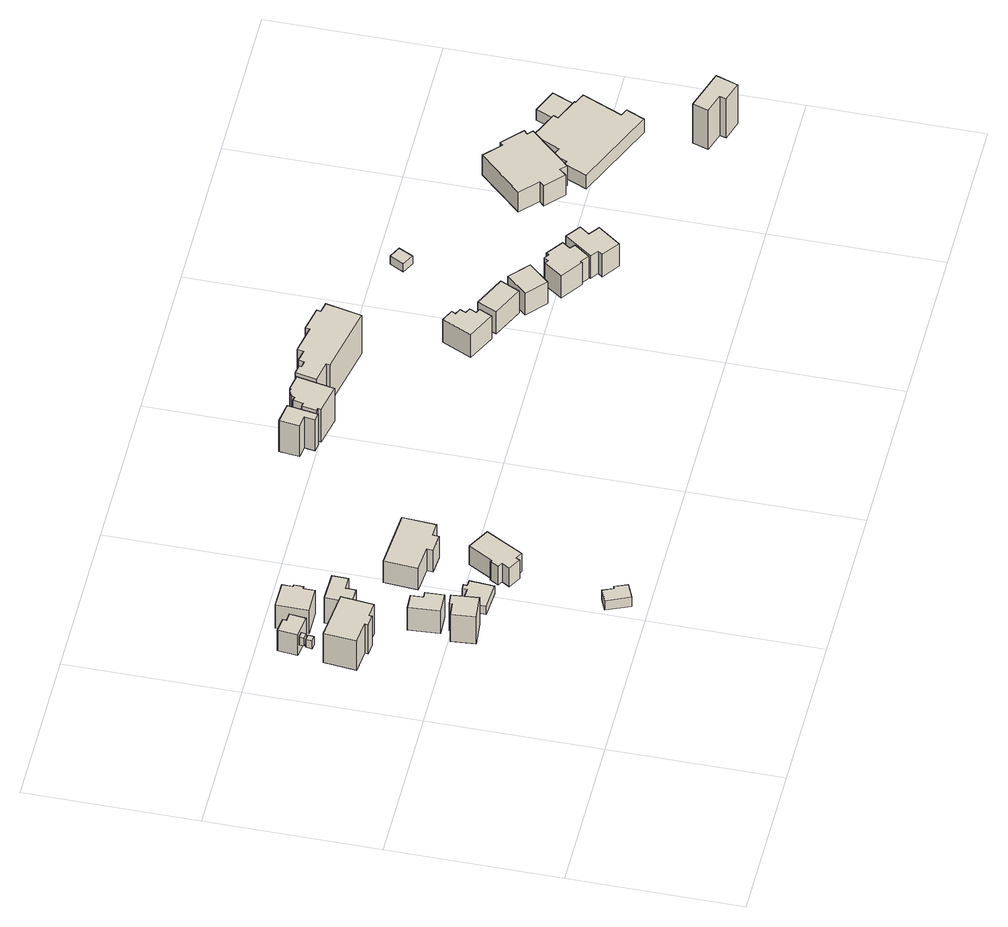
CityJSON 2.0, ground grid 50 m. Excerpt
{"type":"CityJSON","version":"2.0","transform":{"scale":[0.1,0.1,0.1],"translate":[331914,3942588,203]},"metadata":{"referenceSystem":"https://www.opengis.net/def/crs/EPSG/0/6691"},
"CityObjects":{
"building1":{"type":"Building","attributes":{"BuildingIDAttribute.prefecture":"14","BuildingIDAttribute.city":"14151","BuildingDetailAttribute.surveyYear":2015,"BuildingLandSlideRiskAttribute.description":"1","BuildingLandSlideRiskAttribute.areaType":"1"},"geometry":[{"type":"Solid","lod":"1","boundaries":[[[[0,1,2,3]],[[2,4,5,3]],[[1,6,4,2]],[[0,7,6,1]],[[3,5,7,0]],[[4,6,7,5]]]]}]},
"building2":{"type":"Building","attributes":{"BuildingIDAttribute.prefecture":"14","BuildingIDAttribute.city":"14151","BuildingDetailAttribute.surveyYear":2015,"BuildingLandSlideRiskAttribute.description":"1","BuildingLandSlideRiskAttribute.areaType":"1"},"geometry":[{"type":"Solid","lod":"1","boundaries":[[[[8,9,10,11]],[[10,12,13,11]],[[9,14,12,10]],[[8,15,14,9]],[[11,13,15,8]],[[12,14,15,13]]]]}]},
"building3":{"type":"Building","attributes":{"usage":"411","measuredHeight":12.7,"storeysAboveGround":2,"BuildingIDAttribute.prefecture":"14","BuildingIDAttribute.city":"14151","BuildingDetailAttribute.totalFloorArea":194.1,"BuildingDetailAttribute.buildingFootprintArea":97.05,"BuildingDetailAttribute.buildingStructureType":"601","BuildingDetailAttribute.buildingStructureOrgType":"1","BuildingDetailAttribute.orgUsage":"10","BuildingDetailAttribute.surveyYear":2015,"BuildingLandSlideRiskAttribute.description":"1","BuildingLandSlideRiskAttribute.areaType":"1"},"geometry":[{"type":"Solid","lod":"1","boundaries":[[[[16,17,18,19,20,21,22,23]],[[22,24,25,23]],[[21,26,24,22]],[[20,27,26,21]],[[19,28,27,20]],[[18,29,28,19]],[[17,30,29,18]],[[16,31,30,17]],[[23,25,31,16]],[[24,26,27,28,29,30,31,25]]]]}]},
"building4":{"type":"Building","attributes":{"usage":"411","measuredHeight":8.2,"storeysAboveGround":1,"BuildingIDAttribute.prefecture":"14","BuildingIDAttribute.city":"14151","BuildingDetailAttribute.totalFloorArea":31.28,"BuildingDetailAttribute.buildingFootprintArea":31.28,"BuildingDetailAttribute.buildingStructureType":"601","BuildingDetailAttribute.buildingStructureOrgType":"1","BuildingDetailAttribute.orgUsage":"10","BuildingDetailAttribute.surveyYear":2015,"BuildingLandSlideRiskAttribute.description":"1","BuildingLandSlideRiskAttribute.areaType":"1"},"geometry":[{"type":"Solid","lod":"1","boundaries":[[[[32,33,34,35,36,37]],[[36,38,39,37]],[[35,40,38,36]],[[34,41,40,35]],[[33,42,41,34]],[[32,43,42,33]],[[37,39,43,32]],[[38,40,41,42,43,39]]]]}]},
"building5":{"type":"Building","attributes":{"usage":"411","measuredHeight":10.9,"storeysAboveGround":2,"BuildingIDAttribute.prefecture":"14","BuildingIDAttribute.city":"14151","BuildingDetailAttribute.totalFloorArea":80.53,"BuildingDetailAttribute.buildingFootprintArea":40.26,"BuildingDetailAttribute.buildingStructureType":"601","BuildingDetailAttribute.buildingStructureOrgType":"1","BuildingDetailAttribute.orgUsage":"10","BuildingDetailAttribute.surveyYear":2015,"BuildingLandSlideRiskAttribute.description":"1","BuildingLandSlideRiskAttribute.areaType":"1"},"geometry":[{"type":"Solid","lod":"1","boundaries":[[[[44,45,46,47,48,49]],[[48,50,51,49]],[[47,52,50,48]],[[46,53,52,47]],[[45,54,53,46]],[[44,55,54,45]],[[49,51,55,44]],[[50,52,53,54,55,51]]]]}]},
"building6":{"type":"Building","attributes":{"usage":"411","measuredHeight":9.3,"storeysAboveGround":2,"BuildingIDAttribute.prefecture":"14","BuildingIDAttribute.city":"14151","BuildingDetailAttribute.totalFloorArea":100.81,"BuildingDetailAttribute.buildingFootprintArea":50.41,"BuildingDetailAttribute.buildingStructureType":"601","BuildingDetailAttribute.buildingStructureOrgType":"1","BuildingDetailAttribute.orgUsage":"10","BuildingDetailAttribute.surveyYear":2015,"BuildingLandSlideRiskAttribute.description":"1","BuildingLandSlideRiskAttribute.areaType":"1"},"geometry":[{"type":"Solid","lod":"1","boundaries":[[[[56,57,58,59,60,61]],[[60,62,63,61]],[[59,64,62,60]],[[58,65,64,59]],[[57,66,65,58]],[[56,67,66,57]],[[61,63,67,56]],[[62,64,65,66,67,63]]]]}]},
"building7":{"type":"Building","attributes":{"measuredHeight":4.3,"BuildingIDAttribute.prefecture":"14","BuildingIDAttribute.city":"14151","BuildingDetailAttribute.surveyYear":2015,"BuildingLandSlideRiskAttribute.description":"1","BuildingLandSlideRiskAttribute.areaType":"2"},"geometry":[{"type":"Solid","lod":"1","boundaries":[[[[68,69,70,71,72,73]],[[72,74,75,73]],[[71,76,74,72]],[[70,77,76,71]],[[69,78,77,70]],[[68,79,78,69]],[[73,75,79,68]],[[74,76,77,78,79,75]]]]}]},
"building8":{"type":"Building","attributes":{"usage":"411","storeysAboveGround":1,"BuildingIDAttribute.prefecture":"14","BuildingIDAttribute.city":"14151","BuildingDetailAttribute.totalFloorArea":49.19,"BuildingDetailAttribute.buildingFootprintArea":49.19,"BuildingDetailAttribute.buildingStructureType":"610","BuildingDetailAttribute.buildingStructureOrgType":"2","BuildingDetailAttribute.orgUsage":"10","BuildingDetailAttribute.surveyYear":2015,"BuildingLandSlideRiskAttribute.description":"1","BuildingLandSlideRiskAttribute.areaType":"1"},"geometry":[{"type":"Solid","lod":"1","boundaries":[[[[80,81,82,83,84,85,86,87]],[[86,88,89,87]],[[85,90,88,86]],[[84,91,90,85]],[[83,92,91,84]],[[82,93,92,83]],[[81,94,93,82]],[[80,95,94,81]],[[87,89,95,80]],[[88,90,91,92,93,94,95,89]]]]}]},
"building9":{"type":"Building","attributes":{"usage":"411","measuredHeight":10.7,"storeysAboveGround":2,"BuildingIDAttribute.prefecture":"14","BuildingIDAttribute.city":"14151","BuildingDetailAttribute.totalFloorArea":90.05,"BuildingDetailAttribute.buildingFootprintArea":45.02,"BuildingDetailAttribute.buildingStructureType":"601","BuildingDetailAttribute.buildingStructureOrgType":"1","BuildingDetailAttribute.orgUsage":"10","BuildingDetailAttribute.surveyYear":2015,"BuildingLandSlideRiskAttribute.description":"1","BuildingLandSlideRiskAttribute.areaType":"1"},"geometry":[{"type":"Solid","lod":"1","boundaries":[[[[96,97,98,99,100,101]],[[100,102,103,101]],[[99,104,102,100]],[[98,105,104,99]],[[97,106,105,98]],[[96,107,106,97]],[[101,103,107,96]],[[102,104,105,106,107,103]]]]}]},
"building10":{"type":"Building","attributes":{"usage":"411","measuredHeight":10,"storeysAboveGround":1,"BuildingIDAttribute.prefecture":"14","BuildingIDAttribute.city":"14151","BuildingDetailAttribute.totalFloorArea":51.91,"BuildingDetailAttribute.buildingFootprintArea":51.91,"BuildingDetailAttribute.buildingStructureType":"601","BuildingDetailAttribute.buildingStructureOrgType":"1","BuildingDetailAttribute.orgUsage":"10","BuildingDetailAttribute.surveyYear":2015,"BuildingLandSlideRiskAttribute.description":"1","BuildingLandSlideRiskAttribute.areaType":"1"},"geometry":[{"type":"Solid","lod":"1","boundaries":[[[[108,109,110,111,112,113,114,115]],[[114,116,117,115]],[[113,118,116,114]],[[112,119,118,113]],[[111,120,119,112]],[[110,121,120,111]],[[109,122,121,110]],[[108,123,122,109]],[[115,117,123,108]],[[116,118,119,120,121,122,123,117]]]]}]},
"building11":{"type":"Building","attributes":{"usage":"411","measuredHeight":7.9,"storeysAboveGround":1,"BuildingIDAttribute.prefecture":"14","BuildingIDAttribute.city":"14151","BuildingDetailAttribute.totalFloorArea":58.78,"BuildingDetailAttribute.buildingFootprintArea":58.78,"BuildingDetailAttribute.buildingStructureType":"601","BuildingDetailAttribute.buildingStructureOrgType":"1","BuildingDetailAttribute.orgUsage":"10","BuildingDetailAttribute.surveyYear":2015,"BuildingLandSlideRiskAttribute.description":"1","BuildingLandSlideRiskAttribute.areaType":"1"},"geometry":[{"type":"Solid","lod":"1","boundaries":[[[[124,125,126,127,128,129,130,131,132,133]],[[132,134,135,133]],[[131,136,134,132]],[[130,137,136,131]],[[129,138,137,130]],[[128,139,138,129]],[[127,140,139,128]],[[126,141,140,127]],[[125,142,141,126]],[[124,143,142,125]],[[133,135,143,124]],[[134,136,137,138,139,140,141,142,143,135]]]]}]},
"building12":{"type":"Building","attributes":{"usage":"411","measuredHeight":10,"storeysAboveGround":2,"BuildingIDAttribute.prefecture":"14","BuildingIDAttribute.city":"14151","BuildingDetailAttribute.totalFloorArea":207.18,"BuildingDetailAttribute.buildingFootprintArea":103.59,"BuildingDetailAttribute.buildingStructureType":"601","BuildingDetailAttribute.buildingStructureOrgType":"1","BuildingDetailAttribute.orgUsage":"10","BuildingDetailAttribute.surveyYear":2015,"BuildingLandSlideRiskAttribute.description":"1","BuildingLandSlideRiskAttribute.areaType":"1"},"geometry":[{"type":"Solid","lod":"1","boundaries":[[[[144,145,146,147,148,149,150,151]],[[150,152,153,151]],[[149,154,152,150]],[[148,155,154,149]],[[147,156,155,148]],[[146,157,156,147]],[[145,158,157,146]],[[144,159,158,145]],[[151,153,159,144]],[[152,154,155,156,157,158,159,153]]]]}]},
"building13":{"type":"Building","attributes":{"usage":"402","measuredHeight":12,"storeysAboveGround":1,"BuildingIDAttribute.prefecture":"14","BuildingIDAttribute.city":"14151","BuildingDetailAttribute.totalFloorArea":29.4,"BuildingDetailAttribute.buildingFootprintArea":29.4,"BuildingDetailAttribute.buildingStructureType":"601","BuildingDetailAttribute.buildingStructureOrgType":"1","BuildingDetailAttribute.orgUsage":"72","BuildingDetailAttribute.surveyYear":2015},"geometry":[{"type":"Solid","lod":"1","boundaries":[[[[160,161,162,163,164,165]],[[164,166,167,165]],[[163,168,166,164]],[[162,169,168,163]],[[161,170,169,162]],[[160,171,170,161]],[[165,167,171,160]],[[166,168,169,170,171,167]]]]}]},
"building14":{"type":"Building","attributes":{"usage":"402","measuredHeight":13.7,"storeysAboveGround":1,"BuildingIDAttribute.prefecture":"14","BuildingIDAttribute.city":"14151","BuildingDetailAttribute.totalFloorArea":75.51,"BuildingDetailAttribute.buildingFootprintArea":75.51,"BuildingDetailAttribute.buildingStructureType":"601","BuildingDetailAttribute.buildingStructureOrgType":"1","BuildingDetailAttribute.orgUsage":"72","BuildingDetailAttribute.surveyYear":2015},"geometry":[{"type":"Solid","lod":"1","boundaries":[[[[172,173,174,175,176,177,178,179,180,181,182,183,184]],[[183,185,186,184]],[[182,187,185,183]],[[181,188,187,182]],[[180,189,188,181]],[[179,190,189,180]],[[178,191,190,179]],[[177,192,191,178]],[[176,193,192,177]],[[175,194,193,176]],[[174,195,194,175]],[[173,196,195,174]],[[172,197,196,173]],[[184,186,197,172]],[[185,187,188,189,190,191,192,193,194,195,196,197,186]]]]}]},
"building15":{"type":"Building","attributes":{"usage":"411","measuredHeight":9.4,"storeysAboveGround":2,"BuildingIDAttribute.prefecture":"14","BuildingIDAttribute.city":"14151","BuildingDetailAttribute.totalFloorArea":66.24,"BuildingDetailAttribute.buildingFootprintArea":33.12,"BuildingDetailAttribute.buildingStructureType":"601","BuildingDetailAttribute.buildingStructureOrgType":"1","BuildingDetailAttribute.orgUsage":"10","BuildingDetailAttribute.surveyYear":2015},"geometry":[{"type":"Solid","lod":"1","boundaries":[[[[198,199,200,201,202,203,204,205,206,207]],[[206,208,209,207]],[[205,210,208,206]],[[204,211,210,205]],[[203,212,211,204]],[[202,213,212,203]],[[201,214,213,202]],[[200,215,214,201]],[[199,216,215,200]],[[198,217,216,199]],[[207,209,217,198]],[[208,210,211,212,213,214,215,216,217,209]]]]}]},
"building16":{"type":"Building","attributes":{"usage":"422","measuredHeight":14.9,"storeysAboveGround":3,"BuildingIDAttribute.prefecture":"14","BuildingIDAttribute.city":"14151","BuildingDetailAttribute.totalFloorArea":717.47,"BuildingDetailAttribute.buildingFootprintArea":239.16,"BuildingDetailAttribute.buildingStructureType":"610","BuildingDetailAttribute.buildingStructureOrgType":"2","BuildingDetailAttribute.orgUsage":"137","BuildingDetailAttribute.surveyYear":2015},"geometry":[{"type":"Solid","lod":"1","boundaries":[[[[218,219,220,221,222,223,224,225,226,227,228,229,230,231,232,233]],[[232,234,235,233]],[[231,236,234,232]],[[230,237,236,231]],[[229,238,237,230]],[[228,239,238,229]],[[227,240,239,228]],[[226,241,240,227]],[[225,242,241,226]],[[224,243,242,225]],[[223,244,243,224]],[[222,245,244,223]],[[221,246,245,222]],[[220,247,246,221]],[[219,248,247,220]],[[218,249,248,219]],[[233,235,249,218]],[[234,236,237,238,239,240,241,242,243,244,245,246,247,248,249,235]]]]}]},
"building17":{"type":"Building","attributes":{"usage":"411","measuredHeight":9.1,"storeysAboveGround":2,"BuildingIDAttribute.prefecture":"14","BuildingIDAttribute.city":"14151","BuildingDetailAttribute.totalFloorArea":100.84,"BuildingDetailAttribute.buildingFootprintArea":50.42,"BuildingDetailAttribute.buildingStructureType":"601","BuildingDetailAttribute.buildingStructureOrgType":"1","BuildingDetailAttribute.orgUsage":"10","BuildingDetailAttribute.surveyYear":2015},"geometry":[{"type":"Solid","lod":"1","boundaries":[[[[250,251,252,253]],[[252,254,255,253]],[[251,256,254,252]],[[250,257,256,251]],[[253,255,257,250]],[[254,256,257,255]]]]}]},
"building18":{"type":"Building","attributes":{"usage":"411","measuredHeight":9,"storeysAboveGround":2,"BuildingIDAttribute.prefecture":"14","BuildingIDAttribute.city":"14151","BuildingDetailAttribute.totalFloorArea":95.11,"BuildingDetailAttribute.buildingFootprintArea":47.55,"BuildingDetailAttribute.buildingStructureType":"601","BuildingDetailAttribute.buildingStructureOrgType":"1","BuildingDetailAttribute.orgUsage":"10","BuildingDetailAttribute.surveyYear":2015},"geometry":[{"type":"Solid","lod":"1","boundaries":[[[[258,259,260,261]],[[260,262,263,261]],[[259,264,262,260]],[[258,265,264,259]],[[261,263,265,258]],[[262,264,265,263]]]]}]},
"building19":{"type":"Building","attributes":{"usage":"411","measuredHeight":9.2,"storeysAboveGround":2,"BuildingIDAttribute.prefecture":"14","BuildingIDAttribute.city":"14151","BuildingDetailAttribute.totalFloorArea":141.39,"BuildingDetailAttribute.buildingFootprintArea":70.69,"BuildingDetailAttribute.buildingStructureType":"601","BuildingDetailAttribute.buildingStructureOrgType":"1","BuildingDetailAttribute.orgUsage":"10","BuildingDetailAttribute.surveyYear":2015},"geometry":[{"type":"Solid","lod":"1","boundaries":[[[[266,267,268,269,270,271,272,273,274,275,276,277]],[[276,278,279,277]],[[275,280,278,276]],[[274,281,280,275]],[[273,282,281,274]],[[272,283,282,273]],[[271,284,283,272]],[[270,285,284,271]],[[269,286,285,270]],[[268,287,286,269]],[[267,288,287,268]],[[266,289,288,267]],[[277,279,289,266]],[[278,280,281,282,283,284,285,286,287,288,289,279]]]]}]},
"building20":{"type":"Building","attributes":{"usage":"411","measuredHeight":9.8,"storeysAboveGround":2,"BuildingIDAttribute.prefecture":"14","BuildingIDAttribute.city":"14151","BuildingDetailAttribute.totalFloorArea":130.19,"BuildingDetailAttribute.buildingFootprintArea":65.09,"BuildingDetailAttribute.buildingStructureType":"601","BuildingDetailAttribute.buildingStructureOrgType":"1","BuildingDetailAttribute.orgUsage":"10","BuildingDetailAttribute.surveyYear":2015},"geometry":[{"type":"Solid","lod":"1","boundaries":[[[[290,291,292,293,294,295,296,297]],[[296,298,299,297]],[[295,300,298,296]],[[294,301,300,295]],[[293,302,301,294]],[[292,303,302,293]],[[291,304,303,292]],[[290,305,304,291]],[[297,299,305,290]],[[298,300,301,302,303,304,305,299]]]]}]},
"building21":{"type":"Building","attributes":{"usage":"441","storeysAboveGround":1,"BuildingIDAttribute.prefecture":"14","BuildingIDAttribute.city":"14151","BuildingDetailAttribute.totalFloorArea":10.5,"BuildingDetailAttribute.buildingFootprintArea":10.5,"BuildingDetailAttribute.buildingStructureType":"601","BuildingDetailAttribute.buildingStructureOrgType":"1","BuildingDetailAttribute.orgUsage":"172","BuildingDetailAttribute.surveyYear":2015},"geometry":[{"type":"Solid","lod":"1","boundaries":[[[[306,307,308,309]],[[308,310,311,309]],[[307,312,310,308]],[[306,313,312,307]],[[309,311,313,306]],[[310,312,313,311]]]]}]},
"building22":{"type":"Building","attributes":{"measuredHeight":8.7,"BuildingIDAttribute.prefecture":"14","BuildingIDAttribute.city":"14151","BuildingDetailAttribute.surveyYear":2015,"BuildingLandSlideRiskAttribute.description":"1","BuildingLandSlideRiskAttribute.areaType":"1"},"geometry":[{"type":"Solid","lod":"1","boundaries":[[[[314,315,316,317,318,319,320,321,322,323,324,325]],[[324,326,327,325]],[[323,328,326,324]],[[322,329,328,323]],[[321,330,329,322]],[[320,331,330,321]],[[319,332,331,320]],[[318,333,332,319]],[[317,334,333,318]],[[316,335,334,317]],[[315,336,335,316]],[[314,337,336,315]],[[325,327,337,314]],[[326,328,329,330,331,332,333,334,335,336,337,327]]]]}]},
"building23":{"type":"Building","attributes":{"usage":"411","measuredHeight":15.2,"storeysAboveGround":2,"BuildingIDAttribute.prefecture":"14","BuildingIDAttribute.city":"14151","BuildingDetailAttribute.totalFloorArea":71.11,"BuildingDetailAttribute.buildingFootprintArea":35.56,"BuildingDetailAttribute.buildingStructureType":"601","BuildingDetailAttribute.buildingStructureOrgType":"1","BuildingDetailAttribute.orgUsage":"10","BuildingDetailAttribute.surveyYear":2015,"BuildingLandSlideRiskAttribute.description":"1","BuildingLandSlideRiskAttribute.areaType":"1"},"geometry":[{"type":"Solid","lod":"1","boundaries":[[[[338,339,340,341,342,343]],[[342,344,345,343]],[[341,346,344,342]],[[340,347,346,341]],[[339,348,347,340]],[[338,349,348,339]],[[343,345,349,338]],[[344,346,347,348,349,345]]]]}]},
"building24":{"type":"Building","attributes":{"measuredHeight":6.5,"BuildingIDAttribute.prefecture":"14","BuildingIDAttribute.city":"14151","BuildingDetailAttribute.surveyYear":2015,"BuildingLandSlideRiskAttribute.description":"1","BuildingLandSlideRiskAttribute.areaType":"1"},"geometry":[{"type":"Solid","lod":"1","boundaries":[[[[350,351,352,353,354,355,356,357,358,359,360,361,362,363]],[[362,364,365,363]],[[361,366,364,362]],[[360,367,366,361]],[[359,368,367,360]],[[358,369,368,359]],[[357,370,369,358]],[[356,371,370,357]],[[355,372,371,356]],[[354,373,372,355]],[[353,374,373,354]],[[352,375,374,353]],[[351,376,375,352]],[[350,377,376,351]],[[363,365,377,350]],[[364,366,367,368,369,370,371,372,373,374,375,376,377,365]]]]}]},
"building25":{"type":"Building","attributes":{"usage":"441","measuredHeight":4.4,"storeysAboveGround":2,"BuildingIDAttribute.prefecture":"14","BuildingIDAttribute.city":"14151","BuildingDetailAttribute.totalFloorArea":96.75,"BuildingDetailAttribute.buildingFootprintArea":48.38,"BuildingDetailAttribute.buildingStructureType":"610","BuildingDetailAttribute.buildingStructureOrgType":"2","BuildingDetailAttribute.orgUsage":"172","BuildingDetailAttribute.surveyYear":2015,"BuildingLandSlideRiskAttribute.description":"1","BuildingLandSlideRiskAttribute.areaType":"1"},"geometry":[{"type":"Solid","lod":"1","boundaries":[[[[378,379,380,381]],[[380,382,383,381]],[[379,384,382,380]],[[378,385,384,379]],[[381,383,385,378]],[[382,384,385,383]]]]}]}
},
"vertices":[
[23,829,190],[41,827,190],[38,809,190],[21,811,190],[38,809,220],[21,811,220],[41,827,220],[23,829,220],
[26,834,190],[28,849,190],[46,847,190],[44,832,190],[46,847,220],[44,832,220],[28,849,220],[26,834,220],
[160,764,152],[150,669,152],[107,673,152],[106,665,152],[71,668,152],[72,678,152],[4,685,152],[14,779,152],[4,685,263],[14,779,263],[72,678,263],[71,668,263],[106,665,263],[107,673,263],[150,669,263],[160,764,263],
[24,851,152],[31,909,152],[73,904,152],[72,893,152],[97,891,152],[91,843,152],[97,891,231],[91,843,231],[72,893,231],[73,904,231],[31,909,231],[24,851,231],
[242,398,155],[169,392,155],[163,462,155],[203,466,155],[203,474,155],[235,477,155],[203,474,258],[235,477,258],[203,466,258],[163,462,258],[169,392,258],[242,398,258],
[162,580,174],[208,582,174],[210,546,174],[227,547,174],[230,493,174],[167,490,174],[230,493,260],[167,490,260],[227,547,260],[210,546,260],[208,582,260],[162,580,260],
[353,5,201],[323,73,201],[361,89,201],[375,58,201],[382,61,201],[397,24,201],[382,61,237],[397,24,237],[375,58,237],[361,89,237],[323,73,237],[353,5,237],
[284,390,154],[289,457,154],[336,454,154],[337,468,154],[352,468,154],[351,457,154],[370,456,154],[365,385,154],[370,456,184],[365,385,184],[351,457,184],[352,468,184],[337,468,184],[336,454,184],[289,457,184],[284,390,184],
[270,812,128],[269,765,128],[232,766,128],[231,737,128],[181,738,128],[184,814,128],[181,738,224],[184,814,224],[231,737,224],[232,766,224],[269,765,224],[270,812,224],
[158,944,105],[238,943,105],[238,911,105],[244,911,105],[243,884,105],[236,884,105],[236,850,105],[158,850,105],[236,850,193],[158,850,193],[236,884,193],[243,884,193],[244,911,193],[238,911,193],[238,943,193],[158,944,193],
[462,332,155],[442,343,155],[436,331,155],[399,352,155],[413,375,155],[399,383,155],[413,407,155],[418,404,155],[458,476,155],[522,440,155],[458,476,225],[522,440,225],[418,404,225],[413,407,225],[399,383,225],[413,375,225],[399,352,225],[436,331,225],[442,343,225],[462,332,225],
[513,673,156],[506,575,156],[466,578,156],[464,560,156],[409,564,156],[410,582,156],[334,588,156],[341,686,156],[334,588,238],[341,686,238],[410,582,238],[409,564,238],[464,560,238],[466,578,238],[506,575,238],[513,673,238],
[899,989,66],[875,992,66],[880,1023,66],[844,1028,66],[852,1087,66],[913,1078,66],[852,1087,183],[913,1078,183],[844,1028,183],[880,1023,183],[875,992,183],[899,989,183],
[997,966,66],[911,983,66],[913,994,66],[904,995,66],[912,1038,66],[923,1036,66],[929,1066,66],[941,1063,66],[943,1072,66],[962,1082,66],[969,1080,66],[970,1084,66],[1018,1075,66],[970,1084,190],[1018,1075,190],[969,1080,190],[962,1082,190],[943,1072,190],[941,1063,190],[929,1066,190],[923,1036,190],[912,1038,190],[904,995,190],[913,994,190],[911,983,190],[997,966,190],
[1215,639,164],[1256,725,164],[1291,709,164],[1285,696,164],[1303,688,164],[1295,671,164],[1311,663,164],[1301,643,164],[1315,637,164],[1297,600,164],[1315,637,251],[1297,600,251],[1301,643,251],[1311,663,251],[1295,671,251],[1303,688,251],[1285,696,251],[1291,709,251],[1256,725,251],[1215,639,251],
[1083,997,42],[1085,1008,42],[1023,1021,42],[1036,1083,42],[1063,1078,42],[1062,1071,42],[1079,1068,42],[1083,1085,42],[1118,1078,42],[1122,1097,42],[1205,1080,42],[1207,1093,42],[1279,1078,42],[1277,1066,42],[1308,1059,42],[1286,955,42],[1308,1059,187],[1286,955,187],[1277,1066,187],[1279,1078,187],[1207,1093,187],[1205,1080,187],[1122,1097,187],[1118,1078,187],[1083,1085,187],[1079,1068,187],[1062,1071,187],[1063,1078,187],[1036,1083,187],[1023,1021,187],[1085,1008,187],[1083,997,187],
[1431,604,169],[1404,548,169],[1313,591,169],[1339,647,169],[1313,591,252],[1339,647,252],[1404,548,252],[1431,604,252],
[1454,591,168],[1510,541,168],[1456,480,168],[1400,530,168],[1456,480,250],[1400,530,250],[1510,541,250],[1454,591,250],
[1484,450,168],[1523,504,168],[1533,497,168],[1542,510,168],[1556,500,168],[1561,508,168],[1609,473,168],[1593,450,168],[1607,439,168],[1573,393,168],[1549,410,168],[1546,406,168],[1549,410,252],[1546,406,252],[1573,393,252],[1607,439,252],[1593,450,252],[1609,473,252],[1561,508,252],[1556,500,252],[1542,510,252],[1533,497,252],[1523,504,252],[1484,450,252],
[1636,471,166],[1678,440,166],[1657,412,166],[1687,390,166],[1638,324,166],[1588,360,166],[1598,373,166],[1576,389,166],[1598,373,251],[1576,389,251],[1588,360,251],[1638,324,251],[1687,390,251],[1657,412,251],[1678,440,251],[1636,471,251],
[1686,904,1],[1651,922,1],[1672,963,1],[1707,946,1],[1672,963,31],[1707,946,31],[1651,922,31],[1686,904,31],
[2049,793,8],[2099,747,8],[2107,756,8],[2164,703,8],[2154,692,8],[2168,679,8],[2059,561,8],[2042,577,8],[2024,557,8],[1970,606,8],[1983,620,8],[1932,667,8],[1983,620,83],[1932,667,83],[1970,606,83],[2024,557,83],[2042,577,83],[2059,561,83],[2168,679,83],[2154,692,83],[2164,703,83],[2107,756,83],[2099,747,83],[2049,793,83],
[2314,147,84],[2254,166,84],[2260,185,84],[2201,204,84],[2216,250,84],[2335,212,84],[2216,250,232],[2335,212,232],[2201,204,232],[2260,185,232],[2254,166,232],[2314,147,232],
[2297,464,13],[2319,455,13],[2295,401,13],[2053,507,13],[2082,574,13],[2093,569,13],[2112,611,13],[2136,600,13],[2171,679,13],[2256,642,13],[2250,628,13],[2319,598,13],[2317,595,13],[2349,581,13],[2317,595,64],[2349,581,64],[2319,598,64],[2250,628,64],[2256,642,64],[2171,679,64],[2136,600,64],[2112,611,64],[2093,569,64],[2082,574,64],[2053,507,64],[2295,401,64],[2319,455,64],[2297,464,64],
[2323,600,11],[2252,630,11],[2280,695,11],[2351,665,11],[2280,695,51],[2351,665,51],[2252,630,51],[2323,600,51]
]}
